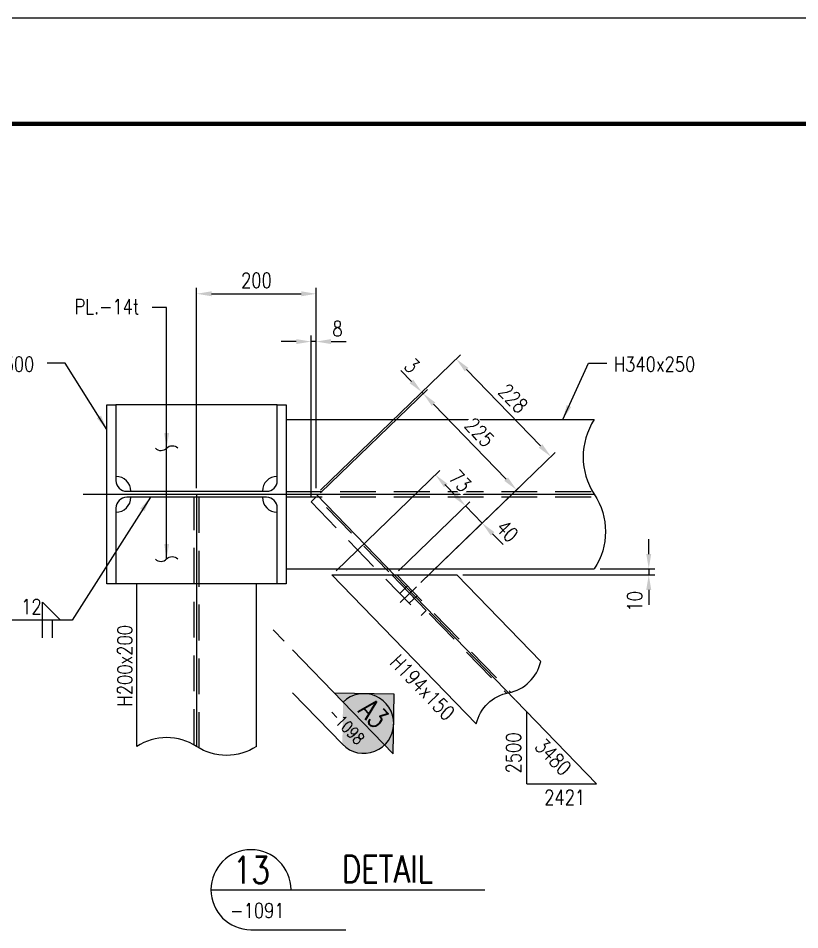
# Model space of a CAD drawing. Header units: millimetres. Extents: x 0 to 232280, y -26939 to 23794.
# Drawn here: x 94866 to 96173, y -22517 to -20991 of the extents above; entities that cross this region are included whole.
import ezdxf
from ezdxf.enums import TextEntityAlignment as Align

# ---------------------------------------------------------------- set-up
doc = ezdxf.new("R2010")
doc.units = ezdxf.units.MM
doc.header["$LTSCALE"] = 30
doc.linetypes.add('JNK-CENTER', pattern=[34, 30, -1.5, 1, -1.5])
doc.linetypes.add('JNK-HIDDEN', pattern=[3, 2, -1])
for name, color, linetype in [('CEN-R', 1, 'JNK-CENTER'), ('CON-C', 4, 'Continuous'), ('CON-G', 3, 'Continuous'), ('CON-W', 7, 'Continuous'), ('CON-Y', 2, 'Continuous'), ('Dim-W', 7, 'Continuous'), ('HID-Y', 2, 'JNK-HIDDEN'), ('STL-OBJT', 7, 'Continuous'), ('TXT-Y', 2, 'Continuous')]:
    doc.layers.add(name, color=color, linetype=linetype)
doc.styles.add('SIMPLEX', font='simplex.shx', dxfattribs={"width": 0.8})
doc.dimstyles.new('DIM10', dxfattribs={"dimscale": 10, "dimtxt": 2.5, "dimasz": 2.5, "dimexe": 1, "dimexo": 1, "dimgap": 1, "dimtad": 1, "dimdec": 0, "dimdsep": 46, "dimtxsty": 'SIMPLEX', "dimcen": 0, "dimclrt": 2, "dimadec": 1, "dimazin": 2, "dimtfac": 1, "dimtdec": 0, "dimtix": 1, "dimtmove": 2, "dimatfit": 0, "dimfxl": 0.18, "dimtolj": 1, "dimtzin": 0, "dimarcsym": 0})
doc.dimstyles.new('DIM40', dxfattribs={"dimscale": 40, "dimtxt": 2.5, "dimasz": 2.5, "dimexe": 1, "dimexo": 1, "dimgap": 1, "dimtad": 1, "dimdec": 0, "dimdsep": 46, "dimtxsty": 'SIMPLEX', "dimcen": 0, "dimclrd": 7, "dimclre": 7, "dimclrt": 2, "dimadec": 1, "dimazin": 2, "dimtfac": 1, "dimtdec": 0, "dimtix": 1, "dimtmove": 2, "dimatfit": 2, "dimfxl": 1, "dimtolj": 1, "dimtzin": 0, "dimarcsym": 1})

# ---------------------------------------------------------------- blocks, each defined once
blk = doc.blocks.new('TITLE')
at = {"color": 7}
blk.add_line((841, 594.8536585365848), (0, 594.8536585365848), dxfattribs=at)
at = {"color": 7, "const_width": 0.7073170731707307}
blk.add_lwpolyline([(823.3170731707312, 577.1707317073162), (27.93902439025055, 577.1707317073162)], dxfattribs=at)
blk = doc.blocks.new('SECTITLE')
at = {"layer": 'CON-G'}
for p, q in [((-1.7, 0), (44.09999999999997, 0)), ((4.999999999999999, -6.7), (20.85999999999999, -6.7))]:
    blk.add_line(p, q, dxfattribs=at)
blk.add_arc((5, 0), 6.7, 0, 270, dxfattribs=at)
at = {"layer": 'CON-C', "style": 'SIMPLEX', "width": 0.8}
for tag, p in [('A', (5.060000000000002, 1.039999999999964)), ('ELEVATION', (27.83000000000001, 1.22))]:
    blk.add_attdef(tag, text='', height=4.5, dxfattribs=at).set_placement(p, align=Align.CENTER)
at = {"layer": 'CON-Y', "style": 'SIMPLEX', "width": 0.8}
blk.add_attdef('SCALE', text='', height=2.5, dxfattribs=at).set_placement((44.90000000000001, -3.72), align=Align.RIGHT)
blk.add_attdef('H0000-0000', (1.539999999999953, -4.720000000000033), '', height=2.5, dxfattribs=at)
blk = doc.blocks.new('*D3400')
at = {"layer": 'DEFPOINTS', "color": 0, "transparency": 16777216}
for p in [(95364.3783760301, -21452.24196460619), (95164.3783760301, -21787.9641994189), (95364.3783760301, -21787.9641994189)]:
    blk.add_point(p, dxfattribs=at)
at = {"layer": 'Dim-W', "color": 7, "linetype": 'ByBlock', "lineweight": -2, "transparency": 16777216}
for p, q in [((95164.3783760301, -21777.9641994189), (95164.3783760301, -21442.24196460619)), ((95364.3783760301, -21777.9641994189), (95364.3783760301, -21442.24196460619)), ((95189.3783760301, -21452.24196460619), (95339.3783760301, -21452.24196460619))]:
    blk.add_line(p, q, dxfattribs=at)
at = {"layer": 'Dim-W', "color": 7, "transparency": 16777216}
for points in [[(95189.3783760301, -21448.07529793953), (95189.3783760301, -21456.40863127286), (95164.3783760301, -21452.24196460619)], [(95339.3783760301, -21448.07529793953), (95339.3783760301, -21456.40863127286), (95364.3783760301, -21452.24196460619)]]:
    blk.add_solid(points, dxfattribs=at)
at = {"layer": 'Dim-W', "color": 2, "transparency": 16777216, "insert": (95264.3783760301, -21429.74196460619), "char_height": 25, "attachment_point": 5, "style": 'SIMPLEX', "bg_fill": 3, "box_fill_scale": 1.1, "bg_fill_color": 256, "bg_fill_true_color": 13158600, "bg_fill_transparency": 0}
blk.add_mtext('\\A1;200', dxfattribs=at)
blk = doc.blocks.new('*D3401')
at = {"layer": 'DEFPOINTS', "color": 0, "transparency": 16777216}
for p in [(95355.93964069136, -21532.24196460619), (95364.3783760301, -21787.9641994189), (95355.93964069136, -21800.81218542532)]:
    blk.add_point(p, dxfattribs=at)
at = {"layer": 'Dim-W', "color": 7, "linetype": 'ByBlock', "lineweight": -2, "transparency": 16777216}
for p, q in [((95330.93964069136, -21532.24196460619), (95305.93964069136, -21532.24196460619)), ((95355.93964069136, -21790.81218542532), (95355.93964069136, -21522.24196460619)), ((95364.3783760301, -21532.24196460619), (95355.93964069136, -21532.24196460619)), ((95364.3783760301, -21777.9641994189), (95364.3783760301, -21522.24196460619)), ((95389.3783760301, -21532.24196460619), (95414.3783760301, -21532.24196460619))]:
    blk.add_line(p, q, dxfattribs=at)
at = {"layer": 'Dim-W', "color": 7, "transparency": 16777216}
blk.add_solid([(95330.93964069136, -21528.07529793953), (95330.93964069136, -21536.40863127286), (95355.93964069136, -21532.24196460619)], dxfattribs=at)
at = {"layer": 'Dim-W', "color": 2, "transparency": 16777216, "insert": (95400.07808898136, -21510.72876212324), "char_height": 25, "attachment_point": 5, "style": 'SIMPLEX', "bg_fill": 3, "box_fill_scale": 1.1, "bg_fill_color": 256, "bg_fill_true_color": 13158600, "bg_fill_transparency": 0}
blk.add_mtext('\\A1;8', dxfattribs=at)
at = {"layer": 'Dim-W', "color": 7, "transparency": 16777216}
blk.add_solid([(95389.3783760301, -21528.07529793953), (95389.3783760301, -21536.40863127286), (95364.3783760301, -21532.24196460619)], dxfattribs=at)
blk = doc.blocks.new('*D3403')
at = {"layer": 'DEFPOINTS', "color": 0, "transparency": 16777216}
for p in [(95829.6819495062, -21912.96419941884), (95599.51600096721, -21922.96419941882), (95920.8042833891, -21922.96419941882)]:
    blk.add_point(p, dxfattribs=at)
at = {"layer": 'Dim-W', "color": 7, "linetype": 'ByBlock', "lineweight": -2, "transparency": 16777216}
for p, q in [((95920.8042833891, -21887.96419941884), (95920.8042833891, -21862.96419941884)), ((95839.6819495062, -21912.96419941884), (95930.8042833891, -21912.96419941884)), ((95920.8042833891, -21912.96419941884), (95920.8042833891, -21922.96419941882)), ((95609.51600096721, -21922.96419941882), (95930.8042833891, -21922.96419941882)), ((95920.8042833891, -21947.96419941882), (95920.8042833891, -21972.96419941882))]:
    blk.add_line(p, q, dxfattribs=at)
at = {"layer": 'Dim-W', "color": 7, "transparency": 16777216}
blk.add_solid([(95916.63761672242, -21887.96419941884), (95924.97095005577, -21887.96419941884), (95920.8042833891, -21912.96419941884)], dxfattribs=at)
at = {"layer": 'Dim-W', "color": 2, "transparency": 16777216, "insert": (95897.32360567278, -21967.21771176379), "char_height": 25, "attachment_point": 5, "rotation": 90, "style": 'SIMPLEX', "bg_fill": 3, "box_fill_scale": 1.1, "bg_fill_color": 256, "bg_fill_true_color": 13158600, "bg_fill_transparency": 0}
blk.add_mtext('\\A1;10', dxfattribs=at)
at = {"layer": 'Dim-W', "color": 7, "transparency": 16777216}
blk.add_solid([(95916.63761672242, -21947.96419941882), (95924.97095005577, -21947.96419941882), (95920.8042833891, -21922.96419941882)], dxfattribs=at)
blk = doc.blocks.new('*D3356')
at = {"layer": 'DEFPOINTS', "color": 0, "transparency": 16777216}
for p in [(95757.1143147948, -21724.92345521878), (95364.3783760301, -21787.96419941891), (95532.27775225473, -21942.65518238269)]:
    blk.add_point(p, dxfattribs=at)
at = {"layer": 'Dim-W', "color": 7, "linetype": 'ByBlock', "lineweight": -2, "transparency": 16777216}
for p, q in [((95371.56203464782, -21781.00754441351), (95605.73735339094, -21554.23216574258)), ((95615.94533228672, -21579.14796729227), (95739.72267728132, -21706.96430867449)), ((95539.46141087243, -21935.69852737729), (95764.29797341253, -21717.96680021338))]:
    blk.add_line(p, q, dxfattribs=at)
at = {"layer": 'Dim-W', "color": 7, "transparency": 16777216}
for points in [[(95618.93852337744, -21576.24936104001), (95612.952141196, -21582.04657354451), (95598.55369477323, -21561.18882074798)], [(95742.71586837203, -21704.06570242224), (95736.7294861906, -21709.86291492674), (95757.1143147948, -21724.92345521878)]]:
    blk.add_solid(points, dxfattribs=at)
at = {"layer": 'Dim-W', "color": 2, "transparency": 16777216, "insert": (95693.99723667387, -21627.40366422123), "char_height": 25, "attachment_point": 5, "rotation": 314.0802727500249, "style": 'SIMPLEX', "bg_fill": 3, "box_fill_scale": 1.1, "bg_fill_color": 256, "bg_fill_true_color": 13158600, "bg_fill_transparency": 0}
blk.add_mtext('\\A1;228', dxfattribs=at)
blk = doc.blocks.new('*D3357')
at = {"layer": 'DEFPOINTS', "color": 0, "transparency": 16777216}
for p in [(95543.4211784193, -21619.25506428949), (95364.56003103263, -21792.46419941881), (95532.27775225473, -21942.65518238269)]:
    blk.add_point(p, dxfattribs=at)
at = {"layer": 'Dim-W', "color": 7, "linetype": 'ByBlock', "lineweight": -2, "transparency": 16777216}
for p, q in [((95371.74368965035, -21785.50754441341), (95550.60483703701, -21612.29840928409)), ((95682.2534083396, -21762.61754871767), (95560.8128159328, -21637.21421083378)), ((95539.46141087243, -21935.69852737729), (95706.82870447083, -21773.62004025655))]:
    blk.add_line(p, q, dxfattribs=at)
at = {"layer": 'Dim-W', "color": 7, "transparency": 16777216}
for points in [[(95563.80600702352, -21634.31560458153), (95557.81962484209, -21640.11281708602), (95543.4211784193, -21619.25506428949)], [(95685.24659943032, -21759.71894246541), (95679.2602172489, -21765.51615496991), (95699.6450458531, -21780.57669526195)]]:
    blk.add_solid(points, dxfattribs=at)
at = {"layer": 'Dim-W', "color": 2, "transparency": 16777216, "insert": (95637.69634402604, -21684.26340601358), "char_height": 25, "attachment_point": 5, "rotation": 314.0802727500249, "style": 'SIMPLEX', "bg_fill": 3, "box_fill_scale": 1.1, "bg_fill_color": 256, "bg_fill_true_color": 13158600, "bg_fill_transparency": 0}
blk.add_mtext('\\A1;225', dxfattribs=at)
blk = doc.blocks.new('*D3358')
at = {"layer": 'DEFPOINTS', "color": 0, "transparency": 16777216}
for p in [(95541.08442583146, -21616.8420607912), (95541.08442583148, -21616.84206079118), (95543.42117841926, -21619.25506428954)]:
    blk.add_point(p, dxfattribs=at)
at = {"layer": 'Dim-W', "color": 7, "linetype": 'ByBlock', "lineweight": -2, "transparency": 16777216}
for p, q in [((95523.69278831799, -21598.88291424689), (95506.30115080449, -21580.9237677026)), ((95543.42117841929, -21619.25506428953), (95541.08442583148, -21616.84206079118)), ((95560.81281593279, -21637.21421083382), (95578.20445344628, -21655.1733573781))]:
    blk.add_line(p, q, dxfattribs=at)
at = {"layer": 'Dim-W', "color": 7, "transparency": 16777216}
blk.add_solid([(95563.8060070235, -21634.31560458156), (95557.81962484206, -21640.11281708606), (95543.42117841929, -21619.25506428953)], dxfattribs=at)
at = {"layer": 'Dim-W', "color": 2, "transparency": 16777216, "insert": (95524.60155499619, -21572.4935323247), "char_height": 25, "attachment_point": 5, "rotation": 314.0802727500249, "style": 'SIMPLEX', "bg_fill": 3, "box_fill_scale": 1.1, "bg_fill_color": 256, "bg_fill_true_color": 13158600, "bg_fill_transparency": 0}
blk.add_mtext('\\A1;3', dxfattribs=at)
at = {"layer": 'Dim-W', "color": 7, "transparency": 16777216}
blk.add_solid([(95526.6859794087, -21595.98430799464), (95520.69959722727, -21601.78152049913), (95541.08442583148, -21616.84206079118)], dxfattribs=at)
blk = doc.blocks.new('*D3359')
at = {"layer": 'DEFPOINTS', "color": 0, "transparency": 16777216}
for p in [(95614.34915688974, -21807.49530083426), (95495.11237603007, -21922.96419941881), (95532.27775225473, -21942.65518238269)]:
    blk.add_point(p, dxfattribs=at)
at = {"layer": 'Dim-W', "color": 7, "linetype": 'ByBlock', "lineweight": -2, "transparency": 16777216}
for p, q in [((95596.95751937624, -21789.53615428997), (95579.56588186276, -21771.57700774568)), ((95502.29603464779, -21916.00754441341), (95621.53281550747, -21800.53864582886)), ((95642.17577691138, -21836.22993530515), (95614.34915688974, -21807.49530083426)), ((95539.46141087243, -21935.69852737729), (95649.35943552908, -21829.27328029975)), ((95659.56741442486, -21854.18908184944), (95676.95905193835, -21872.14822839372))]:
    blk.add_line(p, q, dxfattribs=at)
at = {"layer": 'Dim-W', "color": 7, "transparency": 16777216}
blk.add_solid([(95599.95071046696, -21786.63754803772), (95593.96432828554, -21792.43476054222), (95614.34915688974, -21807.49530083426)], dxfattribs=at)
at = {"layer": 'Dim-W', "color": 2, "transparency": 16777216, "insert": (95683.99048245486, -21849.60061972855), "char_height": 25, "attachment_point": 5, "rotation": 314.0802727500249, "style": 'SIMPLEX', "bg_fill": 3, "box_fill_scale": 1.1, "bg_fill_color": 256, "bg_fill_true_color": 13158600, "bg_fill_transparency": 0}
blk.add_mtext('\\A1;40', dxfattribs=at)
at = {"layer": 'Dim-W', "color": 7, "transparency": 16777216}
blk.add_solid([(95662.56060551558, -21851.29047559719), (95656.57422333414, -21857.08768810168), (95642.17577691138, -21836.22993530515)], dxfattribs=at)
blk = doc.blocks.new('*D3360')
at = {"layer": 'DEFPOINTS', "color": 0, "transparency": 16777216}
for p in [(95563.82297158553, -21755.32038829377), (95614.34915688974, -21807.49530083428), (95390.70875109299, -21922.96419941882)]:
    blk.add_point(p, dxfattribs=at)
at = {"layer": 'Dim-W', "color": 7, "linetype": 'ByBlock', "lineweight": -2, "transparency": 16777216}
for p, q in [((95397.89240971071, -21916.00754441342), (95571.00663020325, -21748.36373328838)), ((95596.95751937627, -21789.53615428998), (95581.21460909903, -21773.27953483806))]:
    blk.add_line(p, q, dxfattribs=at)
at = {"layer": 'Dim-W', "color": 7, "transparency": 16777216}
for points in [[(95584.20780018973, -21770.38092858582), (95578.22141800831, -21776.17814109031), (95563.82297158553, -21755.32038829377)], [(95599.95071046698, -21786.63754803773), (95593.96432828555, -21792.43476054222), (95614.34915688977, -21807.49530083426)]]:
    blk.add_solid(points, dxfattribs=at)
at = {"layer": 'Dim-W', "color": 2, "transparency": 16777216, "insert": (95605.2492961275, -21765.75537080188), "char_height": 25, "attachment_point": 5, "rotation": 314.0802727500249, "style": 'SIMPLEX', "bg_fill": 3, "box_fill_scale": 1.1, "bg_fill_color": 256, "bg_fill_true_color": 13158600, "bg_fill_transparency": 0}
blk.add_mtext('\\A1;73', dxfattribs=at)
blk = doc.blocks.new('SECMARK1')
at = {"layer": 'CON-Y'}
h = blk.add_hatch(color=256, dxfattribs=at)
edge = h.paths.add_edge_path()
edge.add_line((21.82666666666668, 7.071067811865485), (18.29113276073393, 3.535533905932776))
edge.add_arc((21.82666666666668, 4.707345624410664e-14), 5.000000000000002, 44.99999999999977, 135.0000000000001, ccw=False)
edge.add_line((25.36220057259943, 3.535533905932773), (21.82666666666668, 7.071067811865485))
h = blk.add_hatch(color=256, dxfattribs=at)
edge = h.paths.add_edge_path()
edge.add_line((14.75559885480128, 4.707345624410664e-14), (16.82666666666668, 1.689559442740931e-14))
edge.add_arc((21.82666666666668, 4.618527782440651e-14), 5, 135.0000000000001, 180.0000000000003, ccw=False)
edge.add_line((18.29113276073393, 3.535533905932776), (14.75559885480128, 4.707345624410664e-14))
edge = h.paths.add_edge_path()
edge.add_arc((21.82666666666668, 4.736951571734001e-14), 5, 270, 540.0000000000005)
h = blk.add_hatch(color=256, dxfattribs=at)
edge = h.paths.add_edge_path()
edge.add_line((26.82666666666668, 4.332076805060308e-14), (28.89773447853207, 4.736951571734001e-14))
edge.add_line((28.89773447853207, 4.736951571734001e-14), (25.36220057259943, 3.535533905932773))
edge.add_arc((21.82666666666668, 4.951594689828198e-14), 5, -1.1368683772161603e-13, 44.999999999999716, ccw=False)
at = {"layer": 'CON-C'}
blk.add_line((0, 0), (2.633333333333307, 0), dxfattribs=at)
blk.add_lwpolyline([(4.666666666666639, 0), (28.89773447853207, 4.736951571734001e-14), (21.82666666666668, 7.071067811865485), (14.75559885480128, 4.736951571734001e-14)], dxfattribs=at)
at = {"layer": 'CON-Y'}
blk.add_line((21.82666666666668, -4.999999999999953), (9.823333333333341, -4.999999999999953), dxfattribs=at)
blk.add_arc((21.82666666666668, 4.736951571734001e-14), 5, 270, 180.0000000000004, dxfattribs=at)
at = {"layer": 'CON-C', "style": 'SIMPLEX', "width": 0.8}
blk.add_attdef('TAG', text='', height=3.5, dxfattribs=at).set_placement((21.80333333333334, 0.5800000000000568), align=Align.CENTER)
at = {"layer": 'CON-Y', "style": 'SIMPLEX', "width": 0.8}
blk.add_attdef('H0000-0000', text='', height=2, dxfattribs=at).set_placement((24.66333333333334, -3.379999999999943), align=Align.RIGHT)

msp = doc.modelspace()

# ---------------------------------------------------------------- linework, layer by layer
for p, q in [((94906.66007037763, -21998.50874520143), (94906.66007037763, -21968.50874520143)), ((94906.66007037763, -21968.50874520143), (94936.66007037763, -21998.50874520143)), ((94906.66007037763, -22028.50874520143), (94906.66007037763, -21998.50874520143)), ((94923.11737835946, -22028.50874520143), (94923.11737835946, -21998.50874520143))]:
    msp.add_line(p, q)
at = {"layer": 'CEN-R'}
for p, q in [((94974.3783760296, -21787.9641994189), (95829.6819495064, -21787.9641994189)), ((95164.3783760301, -21787.9641994189), (95164.3783760301, -22210.21466473922)), ((95364.3783760301, -21787.9641994189), (95697.48325300663, -22131.93866965477)), ((95532.27775225471, -21942.65518238268), (95504.97984950742, -21969.09047140316))]:
    msp.add_line(p, q, dxfattribs=at)
at = {"layer": 'CON-G'}
for p, q in [((95314.3783760299, -21662.96419941875), (95829.68194950631, -21662.96419941875)), ((95314.3783760299, -21912.96419941884), (95829.68194950625, -21912.96419941884)), ((95390.70875109299, -21922.96419941882), (95599.51600096721, -21922.96419941882)), ((95390.70875109299, -21922.96419941882), (95632.27776049395, -22172.4158819889)), ((95599.51600096721, -21922.96419941882), (95740.03263975971, -22068.06605690792)), ((95299.3783760296, -21937.9641994189), (95029.3783760296, -21937.9641994189)), ((95064.37837603106, -22210.21466473923), (95064.37837603106, -21937.9641994189)), ((95264.37837603109, -22210.21466473916), (95264.37837603109, -21937.9641994189))]:
    msp.add_line(p, q, dxfattribs=at)
msp.add_lwpolyline([(95014.3783760296, -21637.9641994189), (95029.3783760296, -21637.9641994189), (95029.3783760296, -21764.9641994189, 0.414213562373095), (95047.3783760296, -21782.9641994189), (95281.3783760296, -21782.9641994189, 0.414213562373095), (95299.3783760296, -21764.9641994189), (95299.3783760296, -21637.9641994189), (95314.3783760296, -21637.9641994189), (95314.3783760296, -21937.9641994189), (95299.3783760296, -21937.9641994189), (95299.3783760296, -21810.9641994189, 0.414213562373095), (95281.3783760296, -21792.9641994189), (95047.3783760296, -21792.9641994189, 0.4142135623730949), (95029.3783760296, -21810.9641994189), (95029.3783760296, -21937.9641994189), (95014.3783760296, -21937.9641994189)], format="xyb", close=True, dxfattribs=at)
for centre, start, end in [((95029.3783760296, -21782.9641994189), 0, 90), ((95029.3783760296, -21792.9641994189), 270, 0), ((95299.3783760296, -21792.9641994189), 180, 270)]:
    msp.add_arc(centre, 25, start, end, dxfattribs=at)
at = {"layer": 'CON-W'}
for p, q in [((94955.87708533133, -21998.50874520143), (94855.87708533133, -21998.50874520143)), ((95697.91067254977, -22132.38003638663), (95833.61559321408, -22272.51316387968)), ((95716.92824380312, -22272.51316387968), (95716.92824380312, -22152.01817274902)), ((95716.92824380312, -22272.51316387968), (95833.61559321405, -22272.51316387968))]:
    msp.add_line(p, q, dxfattribs=at)
for points in [[(95829.68194950631, -21662.96419941875, 0.2992863225903411), (95829.68194950631, -21787.96419941875, -0.2992863225907001), (95829.68194950625, -21912.96419941875)], [(95632.27776049398, -22172.41588198887, -0.2992863225903411), (95686.15520012684, -22120.24096944839, 0.2992863225907001), (95740.03263975971, -22068.0660569079)], [(95264.37837603106, -22210.21466473918, -0.2992863225903411), (95164.37837603106, -22210.21466473919, 0.2992863225907001), (95064.37837603106, -22210.21466473922)]]:
    msp.add_lwpolyline(points, format="xyb", dxfattribs=at)
at = {"layer": 'Dim-W', "ltscale": 0.5}
msp.add_lwpolyline([(95114.16734938583, -21896.26879221333), (95114.16734938583, -21475.21624589315), (95090.15917828094, -21475.21624589315)], dxfattribs=at)
for points in [[(95095.38864447088, -21710.8098064546, 0.4142135623732222), (95114.16734938583, -21710.54924239158, -0.4142135623732223), (95132.94605430077, -21710.28867832855)], [(95095.38864447088, -21896.52935627635, 0.4142135623732222), (95114.16734938583, -21896.26879221333, -0.4142135623732223), (95132.94605430077, -21896.0082281503)]]:
    msp.add_lwpolyline(points, format="xyb", dxfattribs=at)
at = {"layer": 'HID-Y'}
for p, q in [((95314.3783760299, -21783.46419941881), (95826.87142121446, -21783.46419941881)), ((95314.3783760299, -21792.46419941882), (95832.49247779825, -21792.46419941883)), ((95490.9362310326, -21922.96419941882), (95682.70403160097, -22120.9896027318)), ((95499.28852102754, -21922.96419941882), (95689.60636865263, -22119.49233616501)), ((95517.09394038082, -21941.3506299777), (95504.16335486891, -21953.87260898738)), ((95533.09424689322, -21957.87304479843), (95520.16366138138, -21970.39502380813))]:
    msp.add_line(p, q, dxfattribs=at)
msp.add_lwpolyline([(95548.60872184244, -21982.51860959005), (95364.56003103263, -21792.46419941882), (95355.93964069136, -21800.81218542532), (95539.99012814663, -21990.86845086857), (95548.61051848793, -21982.52046486213)], dxfattribs=at)
at = {"layer": 'STL-OBJT'}
for p, q in [((94944.50279541838, -21568.67183535972), (94914.0410430315, -21568.67183535972)), ((95820.1442477805, -21568.67183535972), (95850.60600016738, -21568.67183535972))]:
    msp.add_line(p, q, dxfattribs=at)

# ---------------------------------------------------------------- block references
at = {"linetype": 'ByBlock', "xscale": 9.999999998999984, "yscale": 9.999999998999984, "zscale": 9.999999998999984}
msp.add_blockref('TITLE', (91015.14871270579, -26939.40349268467), dxfattribs=at)
at = {"layer": 'CON-W'}
ref = msp.add_blockref('SECMARK1', (95292.25831159664, -22014.94109022718), dxfattribs=dict(at, xscale=10, yscale=10, zscale=10, rotation=314.0802727500504))
ref.add_attrib('H0000-0000', '-1098', dxfattribs={"layer": 'CON-Y', "height": 20, "rotation": 314.0802727500995, "style": 'SIMPLEX', "width": 0.8}).set_placement((95433.06598239974, -22208.93004565976), align=Align.RIGHT)
ref.add_attrib('TAG', 'A3', dxfattribs={"layer": 'CON-C', "height": 35, "rotation": 314.0802727500995, "style": 'SIMPLEX', "width": 0.75}).set_placement((95448.10310156265, -22167.53393371889), align=Align.CENTER)
at = {"layer": 'Dim-W', "xscale": 10, "yscale": 10, "zscale": 10}
msp.add_blockref('SECTITLE', (95205.2826206263, -22450.06896948744), dxfattribs=at).add_auto_attribs({'H0000-0000': '-1091', 'A': '13', 'ELEVATION': 'DETAIL'})

# ---------------------------------------------------------------- texts
at = {"layer": 'CON-W', "color": 2, "style": 'SIMPLEX', "width": 0.8}
msp.add_text('12', height=25, dxfattribs=at).set_placement((94870.8337790948, -21988.50874520143))
at = {"layer": 'CON-Y', "style": 'SIMPLEX', "width": 0.8}
msp.add_text('PL.-14t', height=25, dxfattribs=at).set_placement((95014.06878447706, -21486.13646644085), align=Align.CENTER)
for s, p in [('H300x300', (94756.55433836824, -21582.53564607606)), ('H340x250', (95862.37841911634, -21582.53564607606)), ('2421', (95745.81381911409, -22307.9475954483))]:
    msp.add_text(s, height=25, dxfattribs=at).set_placement(p)
for s, rotation, p in [('2500', 90, (95707.12230669739, -22255.28001389929)), ('3480', 314.0802727498374, (95728.16768589761, -22211.70810277665))]:
    msp.add_text(s, height=25, rotation=rotation, dxfattribs=at).set_placement(p)
at = {"layer": 'TXT-Y', "style": 'SIMPLEX', "width": 0.8}
for s, height, rotation, p in [('H200x200', 25, 90, (95056.72879967879, -22143.08716215578)), ('H194x150', 24.99999999999999, 314.0802727466749, (95486.06375846642, -22070.98538615553))]:
    msp.add_text(s, height=height, rotation=rotation, dxfattribs=at).set_placement(p)

# ---------------------------------------------------------------- leaders
at = {"layer": 'CON-G'}
for points in [[(95014.3783760296, -21679.5869602273), (94944.50279541838, -21568.67183535972)], [(95776.80265045291, -21662.96419941875), (95820.1442477805, -21568.67183535972)]]:
    msp.add_leader(points, dimstyle='DIM40', override={"dimscale": 10, "dimgap": 1, "dimtad": 0, "dimtix": 0, "dimtfill": 1}, dxfattribs=at)
at = {"layer": 'CON-W'}
for points in [[(95114.16734938583, -21710.54924239158), (95114.16734938583, -21475.21624589315)], [(95114.16734938583, -21896.26879221333), (95114.16734938583, -21697.33787772492)], [(95087.09260664391, -21792.9641994189), (94955.87708533133, -21998.50874520143)]]:
    msp.add_leader(points, dimstyle='DIM10', dxfattribs=at)

# ---------------------------------------------------------------- next in the draw order: dimensions: what is measured, and where the dimension line sits
at = {"layer": 'Dim-W'}
dim = msp.add_linear_dim(base=(95364.3783760301, -21452.24196460619), p1=(95164.3783760301, -21787.9641994189), p2=(95364.3783760301, -21787.9641994189), dimstyle='DIM40', override={"dimscale": 10, "dimtix": 0, "dimtfill": 1}, dxfattribs=at)
dim.commit()
dim.dimension.update_dxf_attribs({"geometry": '*D3400', "text_midpoint": (95264.3783760301, -21429.74196460619)})
dim = msp.add_linear_dim(base=(95920.8042833891, -21922.96419941882), p1=(95829.6819495062, -21912.96419941884), p2=(95599.51600096721, -21922.96419941882), angle=90, dimstyle='DIM40', override={"dimscale": 10, "dimtix": 0, "dimtfill": 1}, dxfattribs=at)
dim.commit()
dim.dimension.update_dxf_attribs({"geometry": '*D3403', "text_midpoint": (95897.32360567278, -21967.21771176379), "dimtype": 160})

# ---------------------------------------------------------------- next in the draw order: linework, layer by layer
at = {"layer": 'HID-Y'}
for p, q in [((95160.37837603109, -22207.73057635761), (95160.37837603112, -21792.9641994189)), ((95168.37837603109, -22212.6987531208), (95168.37837603109, -21792.9641994189))]:
    msp.add_line(p, q, dxfattribs=at)

# ---------------------------------------------------------------- next in the draw order: dimensions: what is measured, and where the dimension line sits
at = {"layer": 'Dim-W'}
dim = msp.add_linear_dim(base=(95355.93964069136, -21532.24196460619), p1=(95364.3783760301, -21787.9641994189), p2=(95355.93964069136, -21800.81218542532), dimstyle='DIM40', override={"dimscale": 10, "dimtix": 0, "dimtfill": 1}, dxfattribs=at)
dim.commit()
dim.dimension.update_dxf_attribs({"geometry": '*D3401', "text_midpoint": (95400.07808898136, -21510.72876212324), "dimtype": 160})

# ---------------------------------------------------------------- next in the draw order: linework, layer by layer
at = {"layer": 'CON-G'}
msp.add_line((95299.3783760296, -21637.9641994189), (95029.3783760296, -21637.9641994189), dxfattribs=at)
msp.add_arc((95299.3783760296, -21782.9641994189), 25, 90, 180, dxfattribs=at)

# ---------------------------------------------------------------- next in the draw order: dimensions: what is measured, and where the dimension line sits
at = {"layer": 'Dim-W'}
dim = msp.add_linear_dim(base=(95757.1143147948, -21724.92345521878), p1=(95364.3783760301, -21787.9641994189), p2=(95532.27775225471, -21942.65518238268), angle=314.0802727496176, dimstyle='DIM40', override={"dimscale": 10, "dimtix": 0, "dimtfill": 1}, dxfattribs=at)
dim.commit()
dim.dimension.update_dxf_attribs({"geometry": '*D3356', "text_midpoint": (95693.99723667387, -21627.40366422122)})

# ---------------------------------------------------------------- next in the draw order: dimensions: what is measured, and where the dimension line sits
dim = msp.add_linear_dim(base=(95543.4211784193, -21619.25506428949), p1=(95532.27775225471, -21942.65518238268), p2=(95364.56003103263, -21792.46419941881), angle=314.0802727496176, dimstyle='DIM40', override={"dimscale": 10, "dimtix": 0, "dimtfill": 1}, dxfattribs=at)
dim.commit()
dim.dimension.update_dxf_attribs({"geometry": '*D3357', "text_midpoint": (95637.69634402606, -21684.26340601357)})

# ---------------------------------------------------------------- next in the draw order: dimensions: what is measured, and where the dimension line sits
for base, p1, p2, picture, middle in [((95541.08442583148, -21616.84206079118), (95543.42117841926, -21619.25506428954), (95541.08442583145, -21616.8420607912), '*D3358', (95524.60155499619, -21572.4935323247)), ((95614.34915688974, -21807.49530083426), (95532.27775225471, -21942.65518238268), (95495.11237603007, -21922.96419941882), '*D3359', (95683.99048245486, -21849.60061972854))]:
    dim = msp.add_linear_dim(base=base, p1=p1, p2=p2, angle=314.0802727496176, dimstyle='DIM40', override={"dimscale": 10, "dimtix": 0, "dimtfill": 1}, dxfattribs=at)
    dim.commit()
    dim.dimension.update_dxf_attribs({"geometry": picture, "text_midpoint": middle, "dimtype": 160})

# ---------------------------------------------------------------- next in the draw order: dimensions: what is measured, and where the dimension line sits
dim = msp.add_linear_dim(base=(95563.82297158553, -21755.32038829377), p1=(95614.34915688974, -21807.49530083427), p2=(95390.70875109299, -21922.96419941882), angle=314.0802727496176, dimstyle='DIM40', override={"dimscale": 10, "dimtix": 0, "dimtfill": 1}, dxfattribs=at)
dim.commit()
dim.dimension.update_dxf_attribs({"geometry": '*D3360', "text_midpoint": (95605.2492961275, -21765.75537080187)})

doc.saveas('drawing.dxf')
